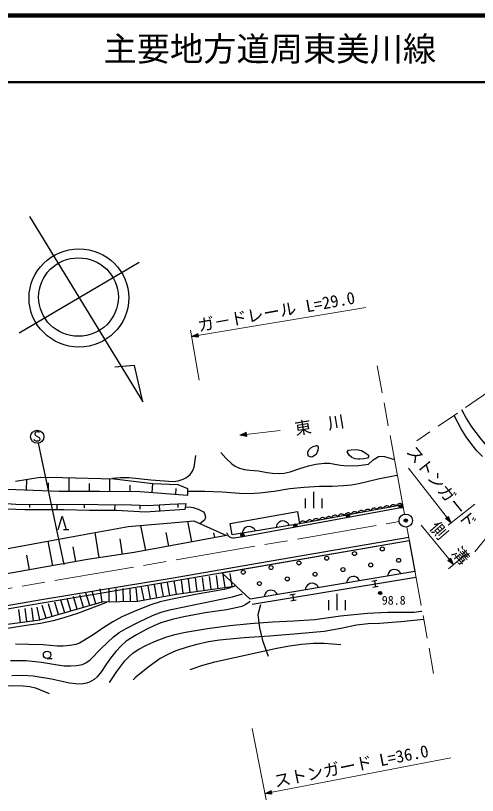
# Model space of a CAD drawing. Units: millimetres, scale not verified. Extents: x 40000 to 680000, y 20000 to 380000.
# Drawn here: x 203531 to 272943, y 262865 to 380000 of the extents above; entities that cross this region are included whole.
import ezdxf
from ezdxf.enums import TextEntityAlignment as Align

# ---------------------------------------------------------------- set-up
doc = ezdxf.new("R2010")
doc.units = ezdxf.units.MM
doc.header["$LTSCALE"] = 1000
doc.header["$PDMODE"] = 32
doc.header["$PDSIZE"] = 500
doc.linetypes.add('CHAIN', pattern=[18.5, 12, -1.5, 3.5, -1.5])
for name, color, linetype, lineweight in [('M-BGD', 7, 'Continuous', 25), ('M-BGD-EXST', 7, 'Continuous', 25), ('M-BMK', 2, 'CHAIN', 13), ('M-BMK-SRVR', 3, 'Continuous', 25), ('M-STR-HTXT', 7, 'Continuous', 13), ('M-TTL', 2, 'Continuous', 140), ('M-TTL-LINE', 7, 'Continuous', 50)]:
    doc.layers.add(name, color=color, linetype=linetype, lineweight=lineweight)
doc.layers.add('M-OTRS', color=6, linetype='Continuous')
doc.layers.add('M-TTL-TXT', color=7, linetype='Continuous')
doc.styles.add('ＭＳ ゴシック', font='')
doc.styles.get('ＭＳ ゴシック').set_extended_font_data('MS Gothic')

msp = doc.modelspace()

# ---------------------------------------------------------------- linework, layer by layer
at = {"layer": 'M-BGD'}
for p, q in [((203505, 310080), (207217, 310645)), ((207217, 310645), (210562, 310594)), ((210562, 310594), (218352, 310439)), ((211608, 308538), (211608, 310573)), ((217685, 308526), (217702, 310452)), ((218352, 310439), (224155, 309720)), ((205191, 308693), (205244, 310345)), ((208458, 308590), (208498, 309811)), ((214640, 308538), (214640, 309723)), ((220744, 308500), (220752, 309485)), ((224050, 308346), (224163, 309720)), ((224155, 309720), (227919, 309566)), ((227919, 309566), (229383, 308950)), ((203557, 308744), (199322, 308847)), ((210092, 308538), (203557, 308744)), ((216156, 308538), (210092, 308538)), ((222273, 308487), (216156, 308538)), ((229383, 307922), (222273, 308487)), ((227605, 308063), (227680, 308970)), ((229383, 308950), (229383, 307922)), ((248285, 308464), (248285, 306008)), ((198882, 306894), (203587, 306637)), ((247035, 307482), (247035, 306008)), ((249535, 307482), (249535, 306008)), ((204916, 305764), (198486, 305970)), ((203587, 306637), (215895, 306586)), ((210771, 305764), (204916, 305764)), ((205639, 306629), (205636, 306110)), ((209741, 306612), (209737, 305764)), ((214640, 305661), (210771, 305764)), ((213844, 306595), (213841, 306047)), ((215895, 306586), (220966, 306535)), ((218430, 306560), (218421, 305661)), ((220966, 306535), (223475, 306432)), ((222221, 306483), (222194, 305866)), ((228964, 305815), (223005, 305404)), ((223475, 306432), (226717, 306637)), ((225096, 306535), (225160, 305553)), ((226717, 306637), (229121, 306689)), ((227919, 306663), (227931, 306112)), ((229121, 306689), (228964, 305815)), ((261443, 306049), (237679, 301727)), ((261732, 306487), (246204, 303674)), ((256194, 305764), (256087, 305684)), ((256309, 305804), (256194, 305764)), ((256427, 305826), (256309, 305804)), ((256548, 305828), (256427, 305826)), ((256677, 305791), (256548, 305828)), ((256767, 305747), (256677, 305791)), ((256837, 305700), (256767, 305747)), ((256955, 305722), (256914, 305614)), ((257003, 305790), (256955, 305722)), ((257071, 305862), (257003, 305790)), ((257178, 305942), (257071, 305862)), ((257292, 305982), (257178, 305942)), ((257410, 306004), (257292, 305982)), ((257532, 306006), (257410, 306004)), ((257661, 305969), (257532, 306006)), ((257750, 305926), (257661, 305969)), ((257820, 305878), (257750, 305926)), ((257897, 305792), (257820, 305878)), ((257934, 305889), (257897, 305792)), ((257977, 305951), (257934, 305889)), ((258038, 306016), (257977, 305951)), ((258135, 306087), (258038, 306016)), ((258237, 306124), (258135, 306087)), ((258344, 306143), (258237, 306124)), ((258453, 306145), (258344, 306143)), ((258569, 306112), (258453, 306145)), ((258650, 306073), (258569, 306112)), ((258713, 306030), (258650, 306073)), ((258782, 305953), (258713, 306030)), ((258823, 306060), (258782, 305953)), ((258871, 306129), (258823, 306060)), ((258939, 306201), (258871, 306129)), ((259046, 306280), (258939, 306201)), ((259160, 306321), (259046, 306280)), ((259278, 306342), (259160, 306321)), ((259400, 306344), (259278, 306342)), ((259529, 306308), (259400, 306344)), ((259618, 306264), (259529, 306308)), ((259688, 306217), (259618, 306264)), ((259765, 306131), (259688, 306217)), ((259806, 306238), (259765, 306131)), ((259854, 306307), (259806, 306238)), ((259922, 306379), (259854, 306307)), ((260029, 306458), (259922, 306379)), ((260144, 306499), (260029, 306458)), ((260262, 306521), (260144, 306499)), ((260383, 306523), (260262, 306521)), ((260512, 306486), (260383, 306523)), ((260602, 306442), (260512, 306486)), ((260671, 306395), (260602, 306442)), ((260749, 306309), (260671, 306395)), ((260789, 306416), (260749, 306309)), ((260838, 306485), (260789, 306416)), ((260905, 306557), (260838, 306485)), ((261012, 306637), (260905, 306557)), ((261127, 306677), (261012, 306637)), ((261245, 306699), (261127, 306677)), ((261366, 306701), (261245, 306699)), ((261495, 306664), (261366, 306701)), ((261443, 306049), (261806, 306115)), ((261585, 306620), (261495, 306664)), ((261655, 306573), (261585, 306620)), ((261732, 306487), (261655, 306573)), ((209910, 302829), (210510, 304794)), ((210510, 304794), (211110, 302829)), ((218718, 305661), (214640, 305661)), ((223005, 305404), (218718, 305661)), ((235799, 303707), (245902, 305488)), ((245902, 305488), (246204, 303674)), ((249524, 304575), (249410, 304534)), ((249642, 304596), (249524, 304575)), ((249764, 304598), (249642, 304596)), ((249893, 304562), (249764, 304598)), ((249982, 304518), (249893, 304562)), ((250270, 304608), (250209, 304543)), ((250367, 304680), (250270, 304608)), ((250470, 304716), (250367, 304680)), ((250576, 304736), (250470, 304716)), ((250685, 304737), (250576, 304736)), ((250801, 304704), (250685, 304737)), ((250882, 304665), (250801, 304704)), ((250945, 304622), (250882, 304665)), ((251014, 304545), (250945, 304622)), ((251055, 304652), (251014, 304545)), ((251103, 304721), (251055, 304652)), ((251171, 304793), (251103, 304721)), ((251278, 304873), (251171, 304793)), ((251392, 304913), (251278, 304873)), ((251510, 304935), (251392, 304913)), ((251632, 304937), (251510, 304935)), ((251761, 304900), (251632, 304937)), ((251850, 304857), (251761, 304900)), ((251920, 304809), (251850, 304857)), ((251997, 304723), (251920, 304809)), ((252038, 304831), (251997, 304723)), ((252086, 304899), (252038, 304831)), ((252154, 304972), (252086, 304899)), ((252261, 305051), (252154, 304972)), ((252376, 305092), (252261, 305051)), ((252494, 305113), (252376, 305092)), ((252615, 305115), (252494, 305113)), ((252744, 305078), (252615, 305115)), ((252834, 305035), (252744, 305078)), ((252903, 304987), (252834, 305035)), ((252981, 304901), (252903, 304987)), ((253021, 305009), (252981, 304901)), ((253070, 305077), (253021, 305009)), ((253137, 305150), (253070, 305077)), ((253245, 305229), (253137, 305150)), ((253359, 305270), (253245, 305229)), ((253477, 305291), (253359, 305270)), ((253598, 305293), (253477, 305291)), ((253727, 305257), (253598, 305293)), ((253817, 305213), (253727, 305257)), ((253887, 305166), (253817, 305213)), ((253964, 305080), (253887, 305166)), ((254005, 305187), (253964, 305080)), ((254053, 305256), (254005, 305187)), ((254121, 305328), (254053, 305256)), ((254228, 305407), (254121, 305328)), ((254342, 305448), (254228, 305407)), ((254460, 305469), (254342, 305448)), ((254582, 305471), (254460, 305469)), ((254711, 305435), (254582, 305471)), ((254800, 305391), (254711, 305435)), ((254870, 305344), (254800, 305391)), ((254947, 305258), (254870, 305344)), ((254988, 305365), (254947, 305258)), ((255036, 305434), (254988, 305365)), ((255104, 305506), (255036, 305434)), ((255211, 305585), (255104, 305506)), ((255325, 305626), (255211, 305585)), ((255443, 305648), (255325, 305626)), ((255565, 305650), (255443, 305648)), ((255694, 305613), (255565, 305650)), ((255783, 305569), (255694, 305613)), ((255853, 305522), (255783, 305569)), ((255930, 305436), (255853, 305522)), ((255971, 305543), (255930, 305436)), ((256019, 305612), (255971, 305543)), ((256087, 305684), (256019, 305612)), ((256914, 305614), (256837, 305700)), ((220461, 303262), (226917, 303833)), ((223096, 299654), (222362, 303430)), ((226917, 303833), (230307, 304119)), ((230020, 300954), (229419, 304044)), ((230307, 304119), (235213, 301930)), ((236067, 301991), (235799, 303707)), ((246204, 303674), (236067, 301991)), ((242808, 303548), (242723, 303335)), ((242972, 303775), (242808, 303548)), ((243149, 303924), (242972, 303775)), ((243372, 304041), (243149, 303924)), ((243688, 304093), (243372, 304041)), ((243938, 304055), (243688, 304093)), ((244155, 303971), (243938, 304055)), ((244385, 303810), (244155, 303971)), ((244537, 303636), (244385, 303810)), ((244656, 303417), (244537, 303636)), ((246237, 303779), (246196, 303672)), ((246285, 303848), (246237, 303779)), ((246353, 303920), (246285, 303848)), ((246460, 304000), (246353, 303920)), ((246574, 304040), (246460, 304000)), ((246692, 304062), (246574, 304040)), ((246814, 304064), (246692, 304062)), ((246943, 304027), (246814, 304064)), ((247032, 303983), (246943, 304027)), ((247102, 303936), (247032, 303983)), ((247179, 303850), (247102, 303936)), ((247220, 303958), (247179, 303850)), ((247268, 304026), (247220, 303958)), ((247336, 304098), (247268, 304026)), ((247443, 304178), (247336, 304098)), ((247557, 304219), (247443, 304178)), ((247675, 304240), (247557, 304219)), ((247797, 304242), (247675, 304240)), ((247926, 304205), (247797, 304242)), ((248015, 304162), (247926, 304205)), ((248085, 304114), (248015, 304162)), ((248162, 304028), (248085, 304114)), ((248203, 304136), (248162, 304028)), ((248251, 304204), (248203, 304136)), ((248319, 304277), (248251, 304204)), ((248426, 304356), (248319, 304277)), ((248541, 304397), (248426, 304356)), ((248659, 304418), (248541, 304397)), ((248780, 304420), (248659, 304418)), ((248909, 304384), (248780, 304420)), ((248999, 304340), (248909, 304384)), ((249069, 304293), (248999, 304340)), ((249146, 304207), (249069, 304293)), ((249187, 304314), (249146, 304207)), ((249235, 304383), (249187, 304314)), ((249303, 304455), (249235, 304383)), ((249410, 304534), (249303, 304455)), ((250052, 304471), (249982, 304518)), ((250129, 304385), (250052, 304471)), ((250166, 304481), (250129, 304385)), ((250209, 304543), (250166, 304481)), ((210710, 302829), (211510, 302829)), ((211617, 301676), (220461, 303262)), ((216082, 298543), (215493, 302371)), ((226558, 300304), (226157, 302367)), ((233482, 301605), (233342, 302326)), ((235355, 302184), (235334, 302300)), ((237655, 302494), (237616, 302248)), ((237740, 302707), (237655, 302494)), ((237903, 302934), (237740, 302707)), ((238081, 303083), (237903, 302934)), ((238304, 303200), (238081, 303083)), ((238619, 303252), (238304, 303200)), ((238869, 303214), (238619, 303252)), ((239087, 303130), (238869, 303214)), ((239317, 302969), (239087, 303130)), ((239469, 302795), (239317, 302969)), ((239587, 302575), (239469, 302795)), ((242723, 303335), (242684, 303089)), ((203709, 300185), (211617, 301676)), ((209108, 297362), (208430, 301075)), ((219604, 299067), (219241, 301427)), ((235213, 301930), (221365, 299329)), ((234516, 296320), (262705, 301157)), ((235431, 301998), (235355, 302184)), ((235593, 301788), (235431, 301998)), ((235740, 301655), (235593, 301788)), ((235919, 301567), (235740, 301655)), ((236177, 301494), (235919, 301567)), ((236381, 301491), (236177, 301494)), ((236695, 301549), (236381, 301491)), ((237679, 301727), (236695, 301549)), ((240178, 297794), (262619, 301641)), ((240264, 297310), (262705, 301157)), ((262705, 301157), (263544, 296473)), ((198243, 299233), (203709, 300185)), ((212584, 297975), (212172, 300226)), ((205633, 296748), (205230, 298952)), ((221365, 299329), (214321, 298282)), ((214321, 298282), (203895, 296442)), ((227239, 295566), (240178, 297794)), ((203895, 296442), (194792, 294824)), ((227325, 295082), (240264, 297310)), ((263544, 296473), (238795, 292338)), ((259752, 296478), (259588, 296251)), ((259929, 296627), (259752, 296478)), ((260152, 296744), (259929, 296627)), ((260467, 296797), (260152, 296744)), ((260717, 296759), (260467, 296797)), ((260934, 296675), (260717, 296759)), ((261165, 296515), (260934, 296675)), ((261317, 296341), (261165, 296515)), ((207445, 292267), (227239, 295566)), ((228742, 293239), (228463, 295185)), ((229791, 293384), (229511, 295330)), ((230839, 293529), (230560, 295475)), ((231888, 293675), (231608, 295621)), ((232936, 293820), (232657, 295766)), ((233985, 293966), (233705, 295912)), ((238795, 292338), (234516, 296320)), ((235033, 294111), (234753, 296057)), ((236081, 294257), (235802, 296203)), ((239083, 291571), (263688, 295669)), ((253401, 295217), (253316, 295004)), ((253564, 295444), (253401, 295217)), ((253741, 295593), (253564, 295444)), ((253965, 295710), (253741, 295593)), ((254280, 295763), (253965, 295710)), ((254530, 295725), (254280, 295763)), ((254747, 295642), (254530, 295725)), ((254978, 295481), (254747, 295642)), ((255130, 295307), (254978, 295481)), ((255249, 295087), (255130, 295307)), ((257059, 295063), (257847, 295195)), ((259503, 296038), (259465, 295792)), ((259588, 296251), (259503, 296038)), ((261436, 296121), (261317, 296341)), ((207529, 291782), (227325, 295082)), ((222842, 292204), (222476, 294136)), ((223813, 292382), (223446, 294314)), ((224783, 292560), (224417, 294492)), ((225753, 292738), (225387, 294669)), ((226724, 292915), (226357, 294847)), ((227694, 293093), (227371, 295033)), ((227694, 293093), (236081, 294257)), ((247213, 294183), (247129, 293970)), ((247377, 294410), (247213, 294183)), ((247554, 294559), (247377, 294410)), ((247777, 294676), (247554, 294559)), ((248093, 294729), (247777, 294676)), ((248343, 294691), (248093, 294729)), ((248560, 294608), (248343, 294691)), ((248791, 294447), (248560, 294608)), ((248942, 294273), (248791, 294447)), ((249062, 294054), (248942, 294273)), ((253316, 295004), (253277, 294758)), ((258014, 294226), (257226, 294094)), ((257453, 295129), (257620, 294160)), ((213731, 291115), (213166, 293000)), ((214669, 291386), (214104, 293271)), ((215606, 291658), (215041, 293543)), ((216544, 291929), (216240, 293872)), ((217609, 291949), (217572, 293914)), ((218675, 291968), (218638, 293933)), ((219741, 291988), (219704, 293953)), ((220806, 292007), (220769, 293972)), ((221872, 292026), (221670, 293982)), ((221872, 292026), (227694, 293093)), ((240941, 292936), (240903, 292690)), ((241026, 293150), (240941, 292936)), ((241190, 293376), (241026, 293150)), ((241367, 293525), (241190, 293376)), ((241590, 293642), (241367, 293525)), ((241906, 293695), (241590, 293642)), ((242155, 293657), (241906, 293695)), ((242373, 293574), (242155, 293657)), ((242603, 293413), (242373, 293574)), ((242755, 293239), (242603, 293413)), ((242874, 293020), (242755, 293239)), ((244756, 293014), (245545, 293145)), ((245150, 293080), (245318, 292111)), ((247129, 293970), (247090, 293724)), ((251826, 293162), (251826, 290706)), ((189604, 289273), (207445, 292267)), ((189690, 288789), (207529, 291782)), ((207170, 289214), (216544, 291929)), ((209982, 290029), (209416, 291914)), ((210919, 290300), (210354, 292185)), ((211857, 290572), (211291, 292457)), ((212794, 290843), (212229, 292728)), ((216544, 291929), (221872, 292026)), ((245712, 292176), (244923, 292045)), ((250576, 292180), (250576, 290706)), ((253076, 292180), (253076, 290706)), ((204283, 288850), (204029, 290800)), ((205245, 288972), (204991, 290921)), ((206208, 289093), (205953, 291042)), ((207170, 289214), (206758, 291137)), ((208107, 289486), (207542, 291371)), ((209044, 289757), (208479, 291642)), ((240357, 291490), (239946, 289995)), ((239946, 289995), (240193, 288056)), ((199473, 288244), (207170, 289214)), ((240193, 288056), (240645, 286117)), ((240645, 286117), (241508, 283774)), ((208273, 283429), (209023, 283429))]:
    msp.add_line(p, q, dxfattribs=at)
for points in [[(273710, 313763), (272872, 314619), (272110, 315551), (271251, 316724), (270499, 317925), (269458, 319918)], [(270528, 320824), (271300, 319424), (272068, 318253), (273367, 316532), (274774, 314844), (276656, 313095), (278636, 311397), (279496, 310882), (280413, 310473), (281680, 310069), (283030, 309525), (284025, 308854), (284831, 308194), (287274, 306077), (289720, 304114), (290619, 303689), (291572, 303362), (293137, 302875), (294900, 302207), (296150, 301581), (297530, 300763), (300783, 298675), (304242, 296578), (305044, 296115)], [(234356, 314394), (235143, 313502), (236017, 312692), (236528, 312337), (237175, 312019), (237941, 311823), (238740, 311733), (240058, 311609), (241333, 311390), (242143, 311261), (243142, 311223), (243885, 311270), (244785, 311445), (246095, 311933), (247573, 312366), (248668, 312622), (249925, 312791), (250726, 312746), (251522, 312601), (252343, 312452), (253341, 312384), (255053, 312421), (256597, 312635), (257289, 313251), (258060, 313767), (258585, 313825), (258989, 313762), (260470, 313339)], [(218118, 310512), (219313, 310618), (220588, 310617), (223868, 310255), (227273, 309996), (227977, 310096), (228737, 310343), (229230, 310618), (229769, 311093), (230115, 311578), (230350, 312148), (230598, 313915)], [(260839, 310931), (258011, 310367), (255109, 309670), (254014, 309473), (252794, 309363), (251150, 309265), (249201, 309257), (246892, 309127), (244738, 308903), (242418, 308534), (240209, 308284), (238725, 308184), (237175, 308193), (234585, 308408), (231991, 308522), (229388, 308490)], [(229028, 306180), (229634, 306217), (230206, 306130), (230993, 305850), (231757, 305436), (231927, 305230), (232044, 304855), (232067, 304632), (231923, 304214), (231222, 303668)], [(236576, 294332), (235647, 293971), (234873, 293781), (230832, 293097), (226799, 292312), (225250, 291917), (223870, 291468), (221692, 290636), (219479, 289672), (218171, 288955), (216657, 287998), (215030, 286863), (213157, 285714), (212563, 285523), (211700, 285378), (210704, 285286), (209786, 285299), (207688, 285470), (205490, 285545), (203530, 285596)], [(202787, 283124), (205100, 283141), (207404, 282877), (209831, 282490), (210819, 282341), (211770, 282308), (212671, 282355), (213565, 282534), (214113, 282779), (214728, 283205), (216384, 284927), (218258, 286698), (219121, 287317), (220151, 287922), (221990, 288887), (224117, 289879), (225427, 290368), (226893, 290796), (236131, 292669), (237645, 293162)], [(132813, 272997), (134761, 273016), (136356, 273137), (137970, 273360), (139735, 273717), (141417, 274167), (150394, 277248), (152147, 277833), (154264, 278419), (163396, 280652), (166967, 281556), (170716, 282396), (180282, 284174), (189687, 285910), (199158, 287436), (202326, 288000), (205493, 288465), (207275, 288748), (209426, 289204), (211004, 289621), (212887, 290234), (217263, 291867)], [(238769, 291971), (238112, 291523), (237532, 291262), (236431, 290969), (235251, 290761), (232042, 290289), (228803, 289710), (227053, 289293), (225365, 288782), (224300, 288358), (223239, 287813), (221694, 286971), (220155, 286016), (219416, 285355), (218608, 284473), (217794, 283474), (217101, 282467), (216460, 281471), (215775, 280651), (215325, 280270), (214630, 279870), (214200, 279717), (213414, 279591), (212608, 279605), (211633, 279738), (208930, 280317), (206186, 280794), (204626, 280861), (202949, 280832)], [(217666, 279814), (218758, 281458), (219948, 283063), (220484, 283645), (221207, 284270), (222033, 284822), (223094, 285394), (224418, 286004), (226092, 286648), (227482, 287049), (229044, 287389), (232363, 287930), (235731, 288376), (238812, 288699), (242166, 288945), (245363, 289076), (248498, 289311), (252360, 289827), (256400, 290252), (259443, 290376), (262528, 290399), (263453, 290411), (264445, 290535), (264603, 290559)], [(264830, 289292), (261450, 288932), (258217, 288693), (256540, 288619), (254778, 288425), (252431, 287923), (249934, 287501), (245929, 287114), (241698, 286807), (237911, 286542), (234177, 286177), (232514, 285920), (230757, 285542), (229326, 285157), (227626, 284576), (226515, 284091), (225286, 283427), (223430, 282085), (221588, 280622), (221201, 280218)], [(229792, 281754), (231676, 282415), (233481, 282939), (242818, 284959), (244692, 285326), (246502, 285581), (248298, 285711), (249932, 285727), (252402, 285551)], [(157569, 269990), (158743, 270740), (159836, 271319), (161125, 271857), (162456, 272304), (165327, 273069), (168125, 273712), (170661, 274275), (173394, 274772), (183001, 276217), (187346, 276707), (191653, 277301), (193441, 277530), (195037, 277844), (196734, 278434), (198633, 278973), (199896, 279185), (201473, 279327), (203071, 279385), (204656, 279339), (205651, 279216), (206517, 279012), (208575, 278174)]]:
    msp.add_lwpolyline(points, dxfattribs=at)
for points in [[(248151, 313702), (247934, 313676), (247580, 313801), (247447, 314171), (247467, 314399), (247626, 314760), (247914, 315069), (248264, 315279), (248772, 315441), (248889, 315417), (249021, 315109), (248957, 314658), (248695, 314050)], [(254998, 313372), (254590, 313405), (254068, 313605), (253656, 313966), (253371, 314493), (253557, 314717), (253952, 314797), (254778, 314803), (255497, 314678), (256041, 314397), (256565, 313971), (256569, 313733), (256405, 313539), (255860, 313403), (255269, 313367)]]:
    msp.add_lwpolyline(points, close=True, dxfattribs=at)
for centre, major_axis in [((261397, 306290), (250, 0)), ((261397, 306290), (150, 0)), ((261397, 306290), (50, 0)), ((253476, 304850), (250, 0)), ((253476, 304850), (150, 0)), ((253476, 304850), (50, 0)), ((245555, 303409), (250, 0)), ((245555, 303409), (150, 0)), ((245555, 303409), (50, 0)), ((237633, 301969), (250, 0)), ((237633, 301969), (150, 0)), ((237633, 301969), (50, 0)), ((258651, 299885), (300, 0)), ((250287, 298487), (300, 0)), ((254469, 299186), (300, 0)), ((246105, 297788), (300, 0)), ((256915, 297480), (300, 0)), ((261097, 298179), (300, 0)), ((237740, 296391), (300, 0)), ((241923, 297090), (300, 0)), ((248551, 296083), (300, 0)), ((252733, 296782), (300, 0)), ((244369, 295384), (300, 0)), ((240187, 294685), (300, 0)), ((258321, 293267), (250, 0)), ((258321, 293267), (150, 0)), ((258321, 293267), (50, 0)), ((208273, 283989), (570, 0))]:
    msp.add_ellipse(centre, major_axis=major_axis, ratio=0.98277, dxfattribs=at)
at = {"layer": 'M-BGD-EXST'}
for p, q in [((206711, 317483), (206471, 317365)), ((206871, 317483), (206711, 317483)), ((207031, 317443), (206871, 317483)), ((207111, 317365), (207031, 317443)), ((206391, 316186), (206311, 316304)), ((206471, 317365), (206431, 317129)), ((206431, 317129), (206511, 316932)), ((206511, 316932), (207071, 316618)), ((207071, 316618), (207151, 316422)), ((207151, 316422), (207111, 316186)), ((206631, 316068), (206391, 316186)), ((206911, 316068), (206631, 316068)), ((206900, 315750), (210799, 297538)), ((207111, 316186), (206911, 316068))]:
    msp.add_line(p, q, dxfattribs=at)
msp.add_ellipse((206791, 316736), major_axis=(1000, 0), ratio=0.98277, dxfattribs=at)
at = {"layer": 'M-BMK'}
for p, q in [((261990, 305119), (257880, 327388)), ((281060, 327933), (263837, 316111)), ((172958, 288921), (261183, 303984)), ((262345, 303185), (266365, 281167))]:
    msp.add_line(p, q, dxfattribs=at)
at = {"layer": 'M-BMK-SRVR'}
for p, q in [((205624, 349820), (222633, 322000)), ((222090, 342921), (204092, 332293)), ((221414, 327438), (218423, 327215)), ((222633, 322000), (221414, 327438))]:
    msp.add_line(p, q, dxfattribs=at)
for centre, major_axis in [((213055, 337585), (7499, 0)), ((212981, 337723), (5999, 0)), ((262169, 304152), (1000, 0)), ((262169, 304152), (40, 0))]:
    msp.add_ellipse(centre, major_axis=major_axis, ratio=0.98277, dxfattribs=at)
at = {"layer": 'M-OTRS'}
msp.add_point((262169, 304152), dxfattribs=at)
at = {"layer": 'M-STR-HTXT'}
for p, q in [((229983, 331792), (256185, 336154)), ((231115, 325226), (229816, 332761)), ((229983, 331792), (230923, 332227)), ((231016, 331685), (229983, 331792)), ((230259, 331838), (230896, 332143)), ((230963, 331756), (230259, 331838)), ((230417, 331864), (230870, 332059)), ((230910, 331827), (230417, 331864)), ((230654, 331903), (230844, 331975)), ((230858, 331898), (230654, 331903)), ((230844, 331975), (230858, 331898)), ((230870, 332059), (230910, 331827)), ((230896, 332143), (230963, 331756)), ((230923, 332227), (231016, 331685)), ((243318, 317693), (237242, 317000)), ((238199, 317426), (237242, 317000)), ((237242, 317000), (238272, 316801)), ((238166, 317363), (237361, 317014)), ((237361, 317014), (238226, 316855)), ((238133, 317300), (237481, 317028)), ((237481, 317028), (238179, 316909)), ((238100, 317237), (237600, 317041)), ((237600, 317041), (238132, 316963)), ((238067, 317174), (237719, 317055)), ((237719, 317055), (238086, 317017)), ((238034, 317111), (237878, 317073)), ((237878, 317073), (238039, 317071)), ((238039, 317071), (238034, 317111)), ((238086, 317017), (238067, 317174)), ((238132, 316963), (238100, 317237)), ((238179, 316909), (238133, 317300)), ((238226, 316855), (238166, 317363)), ((238272, 316801), (238199, 317426)), ((262580, 312034), (269001, 303825)), ((268538, 303464), (272550, 306597)), ((268165, 304440), (268606, 304784)), ((268253, 304458), (268568, 304704)), ((268340, 304476), (268529, 304623)), ((268529, 304623), (268730, 304172)), ((268568, 304704), (268829, 304046)), ((268606, 304784), (269001, 303825)), ((269357, 297554), (264503, 303482)), ((269001, 303825), (268165, 304440)), ((268829, 304046), (268253, 304458)), ((268730, 304172), (268340, 304476)), ((268428, 304493), (268491, 304542)), ((268583, 304361), (268428, 304493)), ((268491, 304542), (268583, 304361)), ((276097, 303859), (272542, 299455)), ((271408, 299230), (268584, 296922)), ((268508, 298150), (268941, 298504)), ((269357, 297554), (268508, 298150)), ((268595, 298169), (268904, 298422)), ((269180, 297770), (268595, 298169)), ((268682, 298189), (268868, 298341)), ((269079, 297894), (268682, 298189)), ((268769, 298209), (268831, 298259)), ((268927, 298079), (268769, 298209)), ((268831, 298259), (268927, 298079)), ((268868, 298341), (269079, 297894)), ((268904, 298422), (269180, 297770)), ((268941, 298504), (269357, 297554)), ((239087, 272923), (241217, 262182)), ((241026, 263147), (268946, 268494)), ((241026, 263147), (241954, 263605)), ((241954, 263605), (242061, 263064)), ((242061, 263064), (241026, 263147)), ((241301, 263199), (241930, 263520)), ((242006, 263134), (241301, 263199)), ((241458, 263229), (241906, 263435)), ((241952, 263204), (241458, 263229)), ((241693, 263274), (241882, 263351)), ((241897, 263273), (241693, 263274)), ((241882, 263351), (241897, 263273)), ((241906, 263435), (241952, 263204)), ((241930, 263520), (242006, 263134))]:
    msp.add_line(p, q, dxfattribs=at)
at = {"layer": 'M-TTL'}
msp.add_line((680000, 380000), (40000, 380000), dxfattribs=at)
at = {"layer": 'M-TTL-LINE'}
msp.add_line((40000, 370000), (680000, 370000), dxfattribs=at)

# ---------------------------------------------------------------- texts
at = {"layer": 'M-STR-HTXT', "style": 'ＭＳ ゴシック'}
for s, rotation, p in [('L=29.0', 10.421, (247420, 334879)), ('ガ－ドレール', 10.323, (231186, 331990)), ('東\u3000川', 9.438, (245742, 316457)), ('ストンガード', 308.923, (261716, 314129)), ('側\u3000溝', 311.124, (265226, 302649)), ('L=36.0', 11.209, (258510, 266700)), ('ストンガード', 11.504, (242699, 263541))]:
    msp.add_text(s, height=1833, rotation=rotation, dxfattribs=at).set_placement(p, align=Align.BOTTOM_LEFT)
msp.add_text('98.8', height=1320, dxfattribs=at).set_placement((258568, 291126), align=Align.BOTTOM_LEFT)
at = {"layer": 'M-TTL-TXT', "style": 'ＭＳ ゴシック'}
msp.add_text('主要地方道周東美川線', height=3666, dxfattribs=at).set_placement((216734, 375000), align=Align.MIDDLE_LEFT)

doc.saveas('drawing.dxf')
